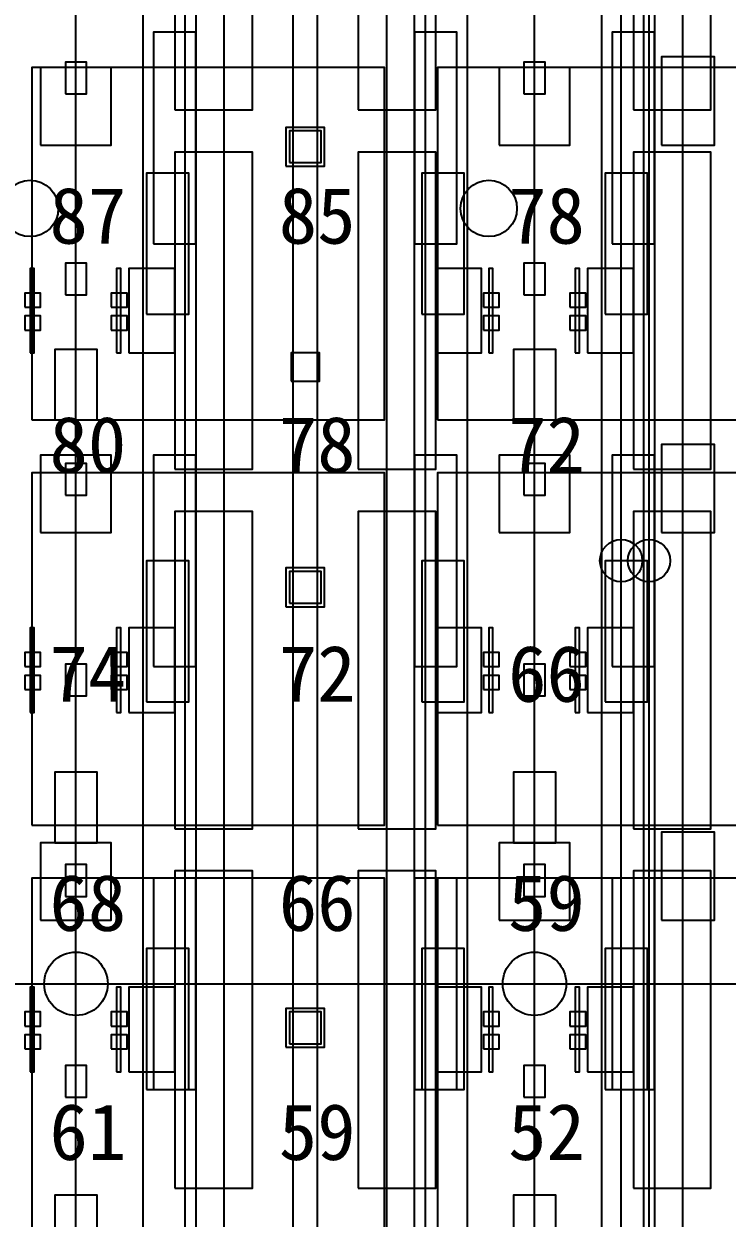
# Model space of a CAD drawing. Header units: metres. Extents: x -1640 to 1560, y -268 to 2338.
# Drawn here: x -71.72 to -51.79, y 1319.35 to 1353.24 of the extents above; entities that cross this region are included whole.
import ezdxf

# ---------------------------------------------------------------- set-up
doc = ezdxf.new("R2010")
doc.units = ezdxf.units.M
for name, color, linetype in [('1F_CHL', 4, 'Continuous'), ('1F_PUMP', 2, 'Continuous'), ('1F_SCR', 3, 'Continuous'), ('1F_STRUCT_COLUMN', 8, 'Continuous'), ('2F_CSF_LATERAL_RACK_CONCEPT', 9, 'Continuous'), ('2F_EHS_GAS_DETECTOR', 6, 'Continuous'), ('2F_RFG', 5, 'Continuous'), ('2F_STRUCT_COLUMN', 8, 'Continuous'), ('2F_VMB', 6, 'Continuous'), ('3F_CLEANROOM_OVERHEAD_PIPE_DUCT_CONCEPT', 9, 'Continuous'), ('3F_EHS_EGRESS_DIST_M', 2, 'Continuous'), ('3F_EHS_SAFETY_SHOWER_EYEWASH_CONCEPT', 3, 'Continuous'), ('3F_FOUP', 5, 'Continuous'), ('3F_OHT', 9, 'Continuous'), ('3F_OHTV', 1, 'Continuous'), ('3F_STRUCT_COLUMN', 8, 'Continuous'), ('3F_TBAR', 6, 'Continuous'), ('3F_WET', 6, 'Continuous'), ('4F_FFU', 1, 'Continuous'), ('4F_STRUCT_PLENUM_TRUSS_CONCEPT', 9, 'Continuous'), ('5F_CHL', 4, 'Continuous'), ('5F_PUMP', 2, 'Continuous'), ('5F_SCR', 3, 'Continuous'), ('5F_STRUCT_COLUMN', 8, 'Continuous'), ('6F_CSF_LATERAL_RACK_CONCEPT', 9, 'Continuous'), ('6F_EHS_GAS_DETECTOR', 6, 'Continuous'), ('6F_RFG', 5, 'Continuous'), ('6F_STRUCT_COLUMN', 8, 'Continuous'), ('6F_VMB', 6, 'Continuous'), ('7F_CLEANROOM_OVERHEAD_PIPE_DUCT_CONCEPT', 9, 'Continuous'), ('7F_EHS_EGRESS_DIST_M', 2, 'Continuous'), ('7F_EHS_SAFETY_SHOWER_EYEWASH_CONCEPT', 3, 'Continuous'), ('7F_FOUP', 5, 'Continuous'), ('7F_OHT', 9, 'Continuous'), ('7F_OHTV', 1, 'Continuous'), ('7F_STRUCT_COLUMN', 8, 'Continuous'), ('7F_TBAR', 6, 'Continuous'), ('7F_WET', 6, 'Continuous'), ('8F_FFU', 1, 'Continuous'), ('8F_STRUCT_PLENUM_TRUSS_CONCEPT', 9, 'Continuous'), ('UTIL_GAS.SPEC_CONCEPT', 3, 'Continuous'), ('UTIL_PCW.R_CONCEPT', 1, 'Continuous'), ('UTIL_PCW.R_RISER', 1, 'Continuous'), ('UTIL_PCW.S_CONCEPT', 6, 'Continuous'), ('UTIL_PCW.S_RISER', 6, 'Continuous')]:
    doc.layers.add(name, color=color, linetype=linetype)

msp = doc.modelspace()

# ---------------------------------------------------------------- linework, layer by layer
at = {"layer": '1F_CHL'}
for points in [[(-53.65, 1349.8), (-52.15, 1349.8), (-52.15, 1352.3), (-53.65, 1352.3)], [(-53.65, 1338.8), (-52.15, 1338.8), (-52.15, 1341.3), (-53.65, 1341.3)], [(-53.65, 1327.8), (-52.15, 1327.8), (-52.15, 1330.3), (-53.65, 1330.3)]]:
    msp.add_lwpolyline(points, close=True, dxfattribs=at)
at = {"layer": '1F_PUMP'}
for points in [[(-68.25, 1345), (-67.05, 1345), (-67.05, 1349), (-68.25, 1349)], [(-60.45, 1345), (-59.25, 1345), (-59.25, 1349), (-60.45, 1349)], [(-55.25, 1345), (-54.05, 1345), (-54.05, 1349), (-55.25, 1349)], [(-68.25, 1334), (-67.05, 1334), (-67.05, 1338), (-68.25, 1338)], [(-60.45, 1334), (-59.25, 1334), (-59.25, 1338), (-60.45, 1338)], [(-55.25, 1334), (-54.05, 1334), (-54.05, 1338), (-55.25, 1338)], [(-68.25, 1323), (-67.05, 1323), (-67.05, 1327), (-68.25, 1327)], [(-60.45, 1323), (-59.25, 1323), (-59.25, 1327), (-60.45, 1327)], [(-55.25, 1323), (-54.05, 1323), (-54.05, 1327), (-55.25, 1327)]]:
    msp.add_lwpolyline(points, close=True, dxfattribs=at)
at = {"layer": '1F_SCR'}
for points in [[(-71.25, 1349.8), (-69.25, 1349.8), (-69.25, 1352), (-71.25, 1352)], [(-58.25, 1349.8), (-56.25, 1349.8), (-56.25, 1352), (-58.25, 1352)], [(-71.25, 1338.8), (-69.25, 1338.8), (-69.25, 1341), (-71.25, 1341)], [(-58.25, 1338.8), (-56.25, 1338.8), (-56.25, 1341), (-58.25, 1341)], [(-71.25, 1327.8), (-69.25, 1327.8), (-69.25, 1330), (-71.25, 1330)], [(-58.25, 1327.8), (-56.25, 1327.8), (-56.25, 1330), (-58.25, 1330)]]:
    msp.add_lwpolyline(points, close=True, dxfattribs=at)
at = {"layer": '1F_STRUCT_COLUMN'}
for points in [[(-64.3, 1349.2), (-63.2, 1349.2), (-63.2, 1350.3), (-64.3, 1350.3)], [(-64.3, 1336.7), (-63.2, 1336.7), (-63.2, 1337.8), (-64.3, 1337.8)], [(-64.3, 1324.2), (-63.2, 1324.2), (-63.2, 1325.3), (-64.3, 1325.3)]]:
    msp.add_lwpolyline(points, close=True, dxfattribs=at)
at = {"layer": '2F_CSF_LATERAL_RACK_CONCEPT'}
for points in [[(-66.85, 1310), (-66.05, 1310), (-66.05, 1460), (-66.85, 1460)], [(-61.45, 1310), (-60.65, 1310), (-60.65, 1460), (-61.45, 1460)], [(-53.85, 1310), (-53.05, 1310), (-53.05, 1460), (-53.85, 1460)]]:
    msp.add_lwpolyline(points, close=True, dxfattribs=at)
at = {"layer": '2F_EHS_GAS_DETECTOR'}
for centre in [(-70.25, 1326), (-57.25, 1326)]:
    msp.add_circle(centre, 0.9, dxfattribs=at)
at = {"layer": '2F_RFG'}
for points in [[(-68.05, 1347), (-66.85, 1347), (-66.85, 1353), (-68.05, 1353)], [(-60.65, 1347), (-59.45, 1347), (-59.45, 1353), (-60.65, 1353)], [(-55.05, 1347), (-53.85, 1347), (-53.85, 1353), (-55.05, 1353)], [(-68.05, 1335), (-66.85, 1335), (-66.85, 1341), (-68.05, 1341)], [(-60.65, 1335), (-59.45, 1335), (-59.45, 1341), (-60.65, 1341)], [(-55.05, 1335), (-53.85, 1335), (-53.85, 1341), (-55.05, 1341)], [(-68.05, 1323), (-66.85, 1323), (-66.85, 1329), (-68.05, 1329)], [(-60.65, 1323), (-59.45, 1323), (-59.45, 1329), (-60.65, 1329)], [(-55.05, 1323), (-53.85, 1323), (-53.85, 1329), (-55.05, 1329)]]:
    msp.add_lwpolyline(points, close=True, dxfattribs=at)
at = {"layer": '2F_STRUCT_COLUMN'}
for points in [[(-64.2, 1349.3), (-63.3, 1349.3), (-63.3, 1350.2), (-64.2, 1350.2)], [(-64.2, 1336.8), (-63.3, 1336.8), (-63.3, 1337.7), (-64.2, 1337.7)], [(-64.2, 1324.3), (-63.3, 1324.3), (-63.3, 1325.2), (-64.2, 1325.2)]]:
    msp.add_lwpolyline(points, close=True, dxfattribs=at)
at = {"layer": '2F_VMB'}
for points in [[(-70.85, 1342), (-69.65, 1342), (-69.65, 1344), (-70.85, 1344)], [(-57.85, 1342), (-56.65, 1342), (-56.65, 1344), (-57.85, 1344)], [(-70.85, 1330), (-69.65, 1330), (-69.65, 1332), (-70.85, 1332)], [(-57.85, 1330), (-56.65, 1330), (-56.65, 1332), (-57.85, 1332)], [(-70.85, 1318), (-69.65, 1318), (-69.65, 1320), (-70.85, 1320)], [(-57.85, 1318), (-56.65, 1318), (-56.65, 1320), (-57.85, 1320)]]:
    msp.add_lwpolyline(points, close=True, dxfattribs=at)
at = {"layer": '3F_CLEANROOM_OVERHEAD_PIPE_DUCT_CONCEPT'}
for points in [[(-68.35, 1309), (-67.15, 1309), (-67.15, 1461), (-68.35, 1461)], [(-60.35, 1309), (-59.15, 1309), (-59.15, 1461), (-60.35, 1461)], [(-55.35, 1309), (-54.15, 1309), (-54.15, 1461), (-55.35, 1461)]]:
    msp.add_lwpolyline(points, close=True, dxfattribs=at)
at = {"layer": '3F_EHS_SAFETY_SHOWER_EYEWASH_CONCEPT'}
for centre in [(-71.55, 1348), (-58.55, 1348)]:
    msp.add_circle(centre, 0.8, dxfattribs=at)
at = {"layer": '3F_FOUP'}
for points in [[(-71.7, 1345.2), (-71.25, 1345.2), (-71.25, 1345.6), (-71.7, 1345.6)], [(-69.25, 1345.2), (-68.8, 1345.2), (-68.8, 1345.6), (-69.25, 1345.6)], [(-58.7, 1345.2), (-58.25, 1345.2), (-58.25, 1345.6), (-58.7, 1345.6)], [(-56.25, 1345.2), (-55.8, 1345.2), (-55.8, 1345.6), (-56.25, 1345.6)], [(-71.7, 1344.55), (-71.25, 1344.55), (-71.25, 1344.95), (-71.7, 1344.95)], [(-69.25, 1344.55), (-68.8, 1344.55), (-68.8, 1344.95), (-69.25, 1344.95)], [(-58.7, 1344.55), (-58.25, 1344.55), (-58.25, 1344.95), (-58.7, 1344.95)], [(-56.25, 1344.55), (-55.8, 1344.55), (-55.8, 1344.95), (-56.25, 1344.95)], [(-71.7, 1335), (-71.25, 1335), (-71.25, 1335.4), (-71.7, 1335.4)], [(-69.25, 1335), (-68.8, 1335), (-68.8, 1335.4), (-69.25, 1335.4)], [(-58.7, 1335), (-58.25, 1335), (-58.25, 1335.4), (-58.7, 1335.4)], [(-56.25, 1335), (-55.8, 1335), (-55.8, 1335.4), (-56.25, 1335.4)], [(-71.7, 1334.35), (-71.25, 1334.35), (-71.25, 1334.75), (-71.7, 1334.75)], [(-69.25, 1334.35), (-68.8, 1334.35), (-68.8, 1334.75), (-69.25, 1334.75)], [(-58.7, 1334.35), (-58.25, 1334.35), (-58.25, 1334.75), (-58.7, 1334.75)], [(-56.25, 1334.35), (-55.8, 1334.35), (-55.8, 1334.75), (-56.25, 1334.75)], [(-71.7, 1324.8), (-71.25, 1324.8), (-71.25, 1325.2), (-71.7, 1325.2)], [(-69.25, 1324.8), (-68.8, 1324.8), (-68.8, 1325.2), (-69.25, 1325.2)], [(-58.7, 1324.8), (-58.25, 1324.8), (-58.25, 1325.2), (-58.7, 1325.2)], [(-56.25, 1324.8), (-55.8, 1324.8), (-55.8, 1325.2), (-56.25, 1325.2)], [(-71.7, 1324.15), (-71.25, 1324.15), (-71.25, 1324.55), (-71.7, 1324.55)], [(-69.25, 1324.15), (-68.8, 1324.15), (-68.8, 1324.55), (-69.25, 1324.55)], [(-58.7, 1324.15), (-58.25, 1324.15), (-58.25, 1324.55), (-58.7, 1324.55)], [(-56.25, 1324.15), (-55.8, 1324.15), (-55.8, 1324.55), (-56.25, 1324.55)]]:
    msp.add_lwpolyline(points, close=True, dxfattribs=at)
at = {"layer": '3F_OHT'}
for p, q in [((-70.25, 1309), (-70.25, 1381)), ((-57.25, 1309), (-57.25, 1381))]:
    msp.add_line(p, q, dxfattribs=at)
at = {"layer": '3F_OHTV'}
for points in [[(-70.55, 1351.25), (-69.95, 1351.25), (-69.95, 1352.15), (-70.55, 1352.15)], [(-57.55, 1351.25), (-56.95, 1351.25), (-56.95, 1352.15), (-57.55, 1352.15)], [(-70.55, 1345.55), (-69.95, 1345.55), (-69.95, 1346.45), (-70.55, 1346.45)], [(-57.55, 1345.55), (-56.95, 1345.55), (-56.95, 1346.45), (-57.55, 1346.45)], [(-70.55, 1339.86), (-69.95, 1339.86), (-69.95, 1340.76), (-70.55, 1340.76)], [(-57.55, 1339.86), (-56.95, 1339.86), (-56.95, 1340.76), (-57.55, 1340.76)], [(-70.55, 1334.17), (-69.95, 1334.17), (-69.95, 1335.07), (-70.55, 1335.07)], [(-57.55, 1334.17), (-56.95, 1334.17), (-56.95, 1335.07), (-57.55, 1335.07)], [(-70.55, 1328.48), (-69.95, 1328.48), (-69.95, 1329.38), (-70.55, 1329.38)], [(-57.55, 1328.48), (-56.95, 1328.48), (-56.95, 1329.38), (-57.55, 1329.38)], [(-70.55, 1322.78), (-69.95, 1322.78), (-69.95, 1323.68), (-70.55, 1323.68)], [(-57.55, 1322.78), (-56.95, 1322.78), (-56.95, 1323.68), (-57.55, 1323.68)]]:
    msp.add_lwpolyline(points, close=True, dxfattribs=at)
at = {"layer": '3F_STRUCT_COLUMN'}
msp.add_lwpolyline([(-64.15, 1343.1), (-63.35, 1343.1), (-63.35, 1343.9), (-64.15, 1343.9)], close=True, dxfattribs=at)
at = {"layer": '3F_TBAR'}
for points in [[(-71.55, 1343.9), (-71.43, 1343.9), (-71.43, 1346.3), (-71.55, 1346.3)], [(-69.1, 1343.9), (-68.98, 1343.9), (-68.98, 1346.3), (-69.1, 1346.3)], [(-58.55, 1343.9), (-58.43, 1343.9), (-58.43, 1346.3), (-58.55, 1346.3)], [(-56.1, 1343.9), (-55.98, 1343.9), (-55.98, 1346.3), (-56.1, 1346.3)], [(-71.55, 1333.7), (-71.43, 1333.7), (-71.43, 1336.1), (-71.55, 1336.1)], [(-69.1, 1333.7), (-68.98, 1333.7), (-68.98, 1336.1), (-69.1, 1336.1)], [(-58.55, 1333.7), (-58.43, 1333.7), (-58.43, 1336.1), (-58.55, 1336.1)], [(-56.1, 1333.7), (-55.98, 1333.7), (-55.98, 1336.1), (-56.1, 1336.1)], [(-71.55, 1323.5), (-71.43, 1323.5), (-71.43, 1325.9), (-71.55, 1325.9)], [(-69.1, 1323.5), (-68.98, 1323.5), (-68.98, 1325.9), (-69.1, 1325.9)], [(-58.55, 1323.5), (-58.43, 1323.5), (-58.43, 1325.9), (-58.55, 1325.9)], [(-56.1, 1323.5), (-55.98, 1323.5), (-55.98, 1325.9), (-56.1, 1325.9)]]:
    msp.add_lwpolyline(points, close=True, dxfattribs=at)
at = {"layer": '3F_WET'}
for points in [[(-67.45, 1350.8), (-65.25, 1350.8), (-65.25, 1359.8), (-67.45, 1359.8)], [(-62.25, 1350.8), (-60.05, 1350.8), (-60.05, 1359.8), (-62.25, 1359.8)], [(-54.45, 1350.8), (-52.25, 1350.8), (-52.25, 1359.8), (-54.45, 1359.8)], [(-67.45, 1340.6), (-65.25, 1340.6), (-65.25, 1349.6), (-67.45, 1349.6)], [(-62.25, 1340.6), (-60.05, 1340.6), (-60.05, 1349.6), (-62.25, 1349.6)], [(-54.45, 1340.6), (-52.25, 1340.6), (-52.25, 1349.6), (-54.45, 1349.6)], [(-68.75, 1343.9), (-67.45, 1343.9), (-67.45, 1346.3), (-68.75, 1346.3)], [(-60.05, 1343.9), (-58.75, 1343.9), (-58.75, 1346.3), (-60.05, 1346.3)], [(-55.75, 1343.9), (-54.45, 1343.9), (-54.45, 1346.3), (-55.75, 1346.3)], [(-67.45, 1330.4), (-65.25, 1330.4), (-65.25, 1339.4), (-67.45, 1339.4)], [(-62.25, 1330.4), (-60.05, 1330.4), (-60.05, 1339.4), (-62.25, 1339.4)], [(-54.45, 1330.4), (-52.25, 1330.4), (-52.25, 1339.4), (-54.45, 1339.4)], [(-68.75, 1333.7), (-67.45, 1333.7), (-67.45, 1336.1), (-68.75, 1336.1)], [(-60.05, 1333.7), (-58.75, 1333.7), (-58.75, 1336.1), (-60.05, 1336.1)], [(-55.75, 1333.7), (-54.45, 1333.7), (-54.45, 1336.1), (-55.75, 1336.1)], [(-67.45, 1320.2), (-65.25, 1320.2), (-65.25, 1329.2), (-67.45, 1329.2)], [(-62.25, 1320.2), (-60.05, 1320.2), (-60.05, 1329.2), (-62.25, 1329.2)], [(-54.45, 1320.2), (-52.25, 1320.2), (-52.25, 1329.2), (-54.45, 1329.2)], [(-68.75, 1323.5), (-67.45, 1323.5), (-67.45, 1325.9), (-68.75, 1325.9)], [(-60.05, 1323.5), (-58.75, 1323.5), (-58.75, 1325.9), (-60.05, 1325.9)], [(-55.75, 1323.5), (-54.45, 1323.5), (-54.45, 1325.9), (-55.75, 1325.9)]]:
    msp.add_lwpolyline(points, close=True, dxfattribs=at)
at = {"layer": '4F_FFU'}
for points in [[(-71.5, 1342), (-61.5, 1342), (-61.5, 1352), (-71.5, 1352)], [(-60, 1342), (-50, 1342), (-50, 1352), (-60, 1352)], [(-71.5, 1330.5), (-61.5, 1330.5), (-61.5, 1340.5), (-71.5, 1340.5)], [(-60, 1330.5), (-50, 1330.5), (-50, 1340.5), (-60, 1340.5)], [(-71.5, 1319), (-61.5, 1319), (-61.5, 1329), (-71.5, 1329)], [(-60, 1319), (-50, 1319), (-50, 1329), (-60, 1329)]]:
    msp.add_lwpolyline(points, close=True, dxfattribs=at)
at = {"layer": '4F_STRUCT_PLENUM_TRUSS_CONCEPT'}
msp.add_lwpolyline([(-64.1, 1306), (-63.4, 1306), (-63.4, 1464), (-64.1, 1464)], close=True, dxfattribs=at)
at = {"layer": '5F_CHL'}
for points in [[(-53.65, 1349.8), (-52.15, 1349.8), (-52.15, 1352.3), (-53.65, 1352.3)], [(-53.65, 1338.8), (-52.15, 1338.8), (-52.15, 1341.3), (-53.65, 1341.3)], [(-53.65, 1327.8), (-52.15, 1327.8), (-52.15, 1330.3), (-53.65, 1330.3)]]:
    msp.add_lwpolyline(points, close=True, dxfattribs=at)
at = {"layer": '5F_PUMP'}
for points in [[(-68.25, 1345), (-67.05, 1345), (-67.05, 1349), (-68.25, 1349)], [(-60.45, 1345), (-59.25, 1345), (-59.25, 1349), (-60.45, 1349)], [(-55.25, 1345), (-54.05, 1345), (-54.05, 1349), (-55.25, 1349)], [(-68.25, 1334), (-67.05, 1334), (-67.05, 1338), (-68.25, 1338)], [(-60.45, 1334), (-59.25, 1334), (-59.25, 1338), (-60.45, 1338)], [(-55.25, 1334), (-54.05, 1334), (-54.05, 1338), (-55.25, 1338)], [(-68.25, 1323), (-67.05, 1323), (-67.05, 1327), (-68.25, 1327)], [(-60.45, 1323), (-59.25, 1323), (-59.25, 1327), (-60.45, 1327)], [(-55.25, 1323), (-54.05, 1323), (-54.05, 1327), (-55.25, 1327)]]:
    msp.add_lwpolyline(points, close=True, dxfattribs=at)
at = {"layer": '5F_SCR'}
for points in [[(-71.25, 1349.8), (-69.25, 1349.8), (-69.25, 1352), (-71.25, 1352)], [(-58.25, 1349.8), (-56.25, 1349.8), (-56.25, 1352), (-58.25, 1352)], [(-71.25, 1338.8), (-69.25, 1338.8), (-69.25, 1341), (-71.25, 1341)], [(-58.25, 1338.8), (-56.25, 1338.8), (-56.25, 1341), (-58.25, 1341)], [(-71.25, 1327.8), (-69.25, 1327.8), (-69.25, 1330), (-71.25, 1330)], [(-58.25, 1327.8), (-56.25, 1327.8), (-56.25, 1330), (-58.25, 1330)]]:
    msp.add_lwpolyline(points, close=True, dxfattribs=at)
at = {"layer": '5F_STRUCT_COLUMN'}
for points in [[(-64.3, 1349.2), (-63.2, 1349.2), (-63.2, 1350.3), (-64.3, 1350.3)], [(-64.3, 1336.7), (-63.2, 1336.7), (-63.2, 1337.8), (-64.3, 1337.8)], [(-64.3, 1324.2), (-63.2, 1324.2), (-63.2, 1325.3), (-64.3, 1325.3)]]:
    msp.add_lwpolyline(points, close=True, dxfattribs=at)
at = {"layer": '6F_CSF_LATERAL_RACK_CONCEPT'}
for points in [[(-66.85, 1310), (-66.05, 1310), (-66.05, 1460), (-66.85, 1460)], [(-61.45, 1310), (-60.65, 1310), (-60.65, 1460), (-61.45, 1460)], [(-53.85, 1310), (-53.05, 1310), (-53.05, 1460), (-53.85, 1460)]]:
    msp.add_lwpolyline(points, close=True, dxfattribs=at)
at = {"layer": '6F_EHS_GAS_DETECTOR'}
for centre in [(-70.25, 1326), (-57.25, 1326)]:
    msp.add_circle(centre, 0.9, dxfattribs=at)
at = {"layer": '6F_RFG'}
for points in [[(-68.05, 1347), (-66.85, 1347), (-66.85, 1353), (-68.05, 1353)], [(-60.65, 1347), (-59.45, 1347), (-59.45, 1353), (-60.65, 1353)], [(-55.05, 1347), (-53.85, 1347), (-53.85, 1353), (-55.05, 1353)], [(-68.05, 1335), (-66.85, 1335), (-66.85, 1341), (-68.05, 1341)], [(-60.65, 1335), (-59.45, 1335), (-59.45, 1341), (-60.65, 1341)], [(-55.05, 1335), (-53.85, 1335), (-53.85, 1341), (-55.05, 1341)], [(-68.05, 1323), (-66.85, 1323), (-66.85, 1329), (-68.05, 1329)], [(-60.65, 1323), (-59.45, 1323), (-59.45, 1329), (-60.65, 1329)], [(-55.05, 1323), (-53.85, 1323), (-53.85, 1329), (-55.05, 1329)]]:
    msp.add_lwpolyline(points, close=True, dxfattribs=at)
at = {"layer": '6F_STRUCT_COLUMN'}
for points in [[(-64.2, 1349.3), (-63.3, 1349.3), (-63.3, 1350.2), (-64.2, 1350.2)], [(-64.2, 1336.8), (-63.3, 1336.8), (-63.3, 1337.7), (-64.2, 1337.7)], [(-64.2, 1324.3), (-63.3, 1324.3), (-63.3, 1325.2), (-64.2, 1325.2)]]:
    msp.add_lwpolyline(points, close=True, dxfattribs=at)
at = {"layer": '6F_VMB'}
for points in [[(-70.85, 1342), (-69.65, 1342), (-69.65, 1344), (-70.85, 1344)], [(-57.85, 1342), (-56.65, 1342), (-56.65, 1344), (-57.85, 1344)], [(-70.85, 1330), (-69.65, 1330), (-69.65, 1332), (-70.85, 1332)], [(-57.85, 1330), (-56.65, 1330), (-56.65, 1332), (-57.85, 1332)], [(-70.85, 1318), (-69.65, 1318), (-69.65, 1320), (-70.85, 1320)], [(-57.85, 1318), (-56.65, 1318), (-56.65, 1320), (-57.85, 1320)]]:
    msp.add_lwpolyline(points, close=True, dxfattribs=at)
at = {"layer": '7F_CLEANROOM_OVERHEAD_PIPE_DUCT_CONCEPT'}
for points in [[(-68.35, 1309), (-67.15, 1309), (-67.15, 1461), (-68.35, 1461)], [(-60.35, 1309), (-59.15, 1309), (-59.15, 1461), (-60.35, 1461)], [(-55.35, 1309), (-54.15, 1309), (-54.15, 1461), (-55.35, 1461)]]:
    msp.add_lwpolyline(points, close=True, dxfattribs=at)
at = {"layer": '7F_EHS_SAFETY_SHOWER_EYEWASH_CONCEPT'}
for centre in [(-71.55, 1348), (-58.55, 1348)]:
    msp.add_circle(centre, 0.8, dxfattribs=at)
at = {"layer": '7F_FOUP'}
for points in [[(-71.7, 1345.2), (-71.25, 1345.2), (-71.25, 1345.6), (-71.7, 1345.6)], [(-69.25, 1345.2), (-68.8, 1345.2), (-68.8, 1345.6), (-69.25, 1345.6)], [(-58.7, 1345.2), (-58.25, 1345.2), (-58.25, 1345.6), (-58.7, 1345.6)], [(-56.25, 1345.2), (-55.8, 1345.2), (-55.8, 1345.6), (-56.25, 1345.6)], [(-71.7, 1344.55), (-71.25, 1344.55), (-71.25, 1344.95), (-71.7, 1344.95)], [(-69.25, 1344.55), (-68.8, 1344.55), (-68.8, 1344.95), (-69.25, 1344.95)], [(-58.7, 1344.55), (-58.25, 1344.55), (-58.25, 1344.95), (-58.7, 1344.95)], [(-56.25, 1344.55), (-55.8, 1344.55), (-55.8, 1344.95), (-56.25, 1344.95)], [(-71.7, 1335), (-71.25, 1335), (-71.25, 1335.4), (-71.7, 1335.4)], [(-69.25, 1335), (-68.8, 1335), (-68.8, 1335.4), (-69.25, 1335.4)], [(-58.7, 1335), (-58.25, 1335), (-58.25, 1335.4), (-58.7, 1335.4)], [(-56.25, 1335), (-55.8, 1335), (-55.8, 1335.4), (-56.25, 1335.4)], [(-71.7, 1334.35), (-71.25, 1334.35), (-71.25, 1334.75), (-71.7, 1334.75)], [(-69.25, 1334.35), (-68.8, 1334.35), (-68.8, 1334.75), (-69.25, 1334.75)], [(-58.7, 1334.35), (-58.25, 1334.35), (-58.25, 1334.75), (-58.7, 1334.75)], [(-56.25, 1334.35), (-55.8, 1334.35), (-55.8, 1334.75), (-56.25, 1334.75)], [(-71.7, 1324.8), (-71.25, 1324.8), (-71.25, 1325.2), (-71.7, 1325.2)], [(-69.25, 1324.8), (-68.8, 1324.8), (-68.8, 1325.2), (-69.25, 1325.2)], [(-58.7, 1324.8), (-58.25, 1324.8), (-58.25, 1325.2), (-58.7, 1325.2)], [(-56.25, 1324.8), (-55.8, 1324.8), (-55.8, 1325.2), (-56.25, 1325.2)], [(-71.7, 1324.15), (-71.25, 1324.15), (-71.25, 1324.55), (-71.7, 1324.55)], [(-69.25, 1324.15), (-68.8, 1324.15), (-68.8, 1324.55), (-69.25, 1324.55)], [(-58.7, 1324.15), (-58.25, 1324.15), (-58.25, 1324.55), (-58.7, 1324.55)], [(-56.25, 1324.15), (-55.8, 1324.15), (-55.8, 1324.55), (-56.25, 1324.55)]]:
    msp.add_lwpolyline(points, close=True, dxfattribs=at)
at = {"layer": '7F_OHT'}
for p, q in [((-70.25, 1309), (-70.25, 1381)), ((-57.25, 1309), (-57.25, 1381))]:
    msp.add_line(p, q, dxfattribs=at)
at = {"layer": '7F_OHTV'}
for points in [[(-70.55, 1351.25), (-69.95, 1351.25), (-69.95, 1352.15), (-70.55, 1352.15)], [(-57.55, 1351.25), (-56.95, 1351.25), (-56.95, 1352.15), (-57.55, 1352.15)], [(-70.55, 1345.55), (-69.95, 1345.55), (-69.95, 1346.45), (-70.55, 1346.45)], [(-57.55, 1345.55), (-56.95, 1345.55), (-56.95, 1346.45), (-57.55, 1346.45)], [(-70.55, 1339.86), (-69.95, 1339.86), (-69.95, 1340.76), (-70.55, 1340.76)], [(-57.55, 1339.86), (-56.95, 1339.86), (-56.95, 1340.76), (-57.55, 1340.76)], [(-70.55, 1334.17), (-69.95, 1334.17), (-69.95, 1335.07), (-70.55, 1335.07)], [(-57.55, 1334.17), (-56.95, 1334.17), (-56.95, 1335.07), (-57.55, 1335.07)], [(-70.55, 1328.48), (-69.95, 1328.48), (-69.95, 1329.38), (-70.55, 1329.38)], [(-57.55, 1328.48), (-56.95, 1328.48), (-56.95, 1329.38), (-57.55, 1329.38)], [(-70.55, 1322.78), (-69.95, 1322.78), (-69.95, 1323.68), (-70.55, 1323.68)], [(-57.55, 1322.78), (-56.95, 1322.78), (-56.95, 1323.68), (-57.55, 1323.68)]]:
    msp.add_lwpolyline(points, close=True, dxfattribs=at)
at = {"layer": '7F_STRUCT_COLUMN'}
msp.add_lwpolyline([(-64.15, 1343.1), (-63.35, 1343.1), (-63.35, 1343.9), (-64.15, 1343.9)], close=True, dxfattribs=at)
at = {"layer": '7F_TBAR'}
for points in [[(-71.55, 1343.9), (-71.43, 1343.9), (-71.43, 1346.3), (-71.55, 1346.3)], [(-69.1, 1343.9), (-68.98, 1343.9), (-68.98, 1346.3), (-69.1, 1346.3)], [(-58.55, 1343.9), (-58.43, 1343.9), (-58.43, 1346.3), (-58.55, 1346.3)], [(-56.1, 1343.9), (-55.98, 1343.9), (-55.98, 1346.3), (-56.1, 1346.3)], [(-71.55, 1333.7), (-71.43, 1333.7), (-71.43, 1336.1), (-71.55, 1336.1)], [(-69.1, 1333.7), (-68.98, 1333.7), (-68.98, 1336.1), (-69.1, 1336.1)], [(-58.55, 1333.7), (-58.43, 1333.7), (-58.43, 1336.1), (-58.55, 1336.1)], [(-56.1, 1333.7), (-55.98, 1333.7), (-55.98, 1336.1), (-56.1, 1336.1)], [(-71.55, 1323.5), (-71.43, 1323.5), (-71.43, 1325.9), (-71.55, 1325.9)], [(-69.1, 1323.5), (-68.98, 1323.5), (-68.98, 1325.9), (-69.1, 1325.9)], [(-58.55, 1323.5), (-58.43, 1323.5), (-58.43, 1325.9), (-58.55, 1325.9)], [(-56.1, 1323.5), (-55.98, 1323.5), (-55.98, 1325.9), (-56.1, 1325.9)]]:
    msp.add_lwpolyline(points, close=True, dxfattribs=at)
at = {"layer": '7F_WET'}
for points in [[(-67.45, 1350.8), (-65.25, 1350.8), (-65.25, 1359.8), (-67.45, 1359.8)], [(-62.25, 1350.8), (-60.05, 1350.8), (-60.05, 1359.8), (-62.25, 1359.8)], [(-54.45, 1350.8), (-52.25, 1350.8), (-52.25, 1359.8), (-54.45, 1359.8)], [(-67.45, 1340.6), (-65.25, 1340.6), (-65.25, 1349.6), (-67.45, 1349.6)], [(-62.25, 1340.6), (-60.05, 1340.6), (-60.05, 1349.6), (-62.25, 1349.6)], [(-54.45, 1340.6), (-52.25, 1340.6), (-52.25, 1349.6), (-54.45, 1349.6)], [(-68.75, 1343.9), (-67.45, 1343.9), (-67.45, 1346.3), (-68.75, 1346.3)], [(-60.05, 1343.9), (-58.75, 1343.9), (-58.75, 1346.3), (-60.05, 1346.3)], [(-55.75, 1343.9), (-54.45, 1343.9), (-54.45, 1346.3), (-55.75, 1346.3)], [(-67.45, 1330.4), (-65.25, 1330.4), (-65.25, 1339.4), (-67.45, 1339.4)], [(-62.25, 1330.4), (-60.05, 1330.4), (-60.05, 1339.4), (-62.25, 1339.4)], [(-54.45, 1330.4), (-52.25, 1330.4), (-52.25, 1339.4), (-54.45, 1339.4)], [(-68.75, 1333.7), (-67.45, 1333.7), (-67.45, 1336.1), (-68.75, 1336.1)], [(-60.05, 1333.7), (-58.75, 1333.7), (-58.75, 1336.1), (-60.05, 1336.1)], [(-55.75, 1333.7), (-54.45, 1333.7), (-54.45, 1336.1), (-55.75, 1336.1)], [(-67.45, 1320.2), (-65.25, 1320.2), (-65.25, 1329.2), (-67.45, 1329.2)], [(-62.25, 1320.2), (-60.05, 1320.2), (-60.05, 1329.2), (-62.25, 1329.2)], [(-54.45, 1320.2), (-52.25, 1320.2), (-52.25, 1329.2), (-54.45, 1329.2)], [(-68.75, 1323.5), (-67.45, 1323.5), (-67.45, 1325.9), (-68.75, 1325.9)], [(-60.05, 1323.5), (-58.75, 1323.5), (-58.75, 1325.9), (-60.05, 1325.9)], [(-55.75, 1323.5), (-54.45, 1323.5), (-54.45, 1325.9), (-55.75, 1325.9)]]:
    msp.add_lwpolyline(points, close=True, dxfattribs=at)
at = {"layer": '8F_FFU'}
for points in [[(-71.5, 1342), (-61.5, 1342), (-61.5, 1352), (-71.5, 1352)], [(-60, 1342), (-50, 1342), (-50, 1352), (-60, 1352)], [(-71.5, 1330.5), (-61.5, 1330.5), (-61.5, 1340.5), (-71.5, 1340.5)], [(-60, 1330.5), (-50, 1330.5), (-50, 1340.5), (-60, 1340.5)], [(-71.5, 1319), (-61.5, 1319), (-61.5, 1329), (-71.5, 1329)], [(-60, 1319), (-50, 1319), (-50, 1329), (-60, 1329)]]:
    msp.add_lwpolyline(points, close=True, dxfattribs=at)
at = {"layer": '8F_STRUCT_PLENUM_TRUSS_CONCEPT'}
msp.add_lwpolyline([(-64.1, 1306), (-63.4, 1306), (-63.4, 1464), (-64.1, 1464)], close=True, dxfattribs=at)
at = {"layer": 'UTIL_GAS.SPEC_CONCEPT'}
msp.add_line((-274.3, 1326), (293.3, 1326), dxfattribs=at)
msp.add_line((-274.3, 1326), (293.3, 1326), dxfattribs=at)
at = {"layer": 'UTIL_PCW.R_CONCEPT'}
msp.add_line((-54.005, 1311.78), (-54.005, 1458.23), dxfattribs=at)
msp.add_line((-54.005, 1311.78), (-54.005, 1458.23), dxfattribs=at)
at = {"layer": 'UTIL_PCW.R_RISER'}
msp.add_circle((-54.005, 1338.005), 0.6, dxfattribs=at)
msp.add_circle((-54.005, 1338.005), 0.6, dxfattribs=at)
at = {"layer": 'UTIL_PCW.S_CONCEPT'}
msp.add_line((-54.795, 1311.78), (-54.795, 1458.23), dxfattribs=at)
msp.add_line((-54.795, 1311.78), (-54.795, 1458.23), dxfattribs=at)
at = {"layer": 'UTIL_PCW.S_RISER'}
msp.add_circle((-54.795, 1338.005), 0.6, dxfattribs=at)
msp.add_circle((-54.795, 1338.005), 0.6, dxfattribs=at)

# ---------------------------------------------------------------- texts
at = {"layer": '3F_EHS_EGRESS_DIST_M'}
for s, p in [('87', (-71, 1347)), ('85', (-64.5, 1347)), ('78', (-58, 1347)), ('80', (-71, 1340.5)), ('78', (-64.5, 1340.5)), ('72', (-58, 1340.5)), ('74', (-71, 1334)), ('72', (-64.5, 1334)), ('66', (-58, 1334)), ('68', (-71, 1327.5)), ('66', (-64.5, 1327.5)), ('59', (-58, 1327.5)), ('61', (-71, 1321)), ('59', (-64.5, 1321)), ('52', (-58, 1321))]:
    msp.add_text(s, height=1.6, dxfattribs=at).set_placement(p)
at = {"layer": '7F_EHS_EGRESS_DIST_M'}
for s, p in [('87', (-71, 1347)), ('85', (-64.5, 1347)), ('78', (-58, 1347)), ('80', (-71, 1340.5)), ('78', (-64.5, 1340.5)), ('72', (-58, 1340.5)), ('74', (-71, 1334)), ('72', (-64.5, 1334)), ('66', (-58, 1334)), ('68', (-71, 1327.5)), ('66', (-64.5, 1327.5)), ('59', (-58, 1327.5)), ('61', (-71, 1321)), ('59', (-64.5, 1321)), ('52', (-58, 1321))]:
    msp.add_text(s, height=1.6, dxfattribs=at).set_placement(p)

doc.saveas('drawing.dxf')
